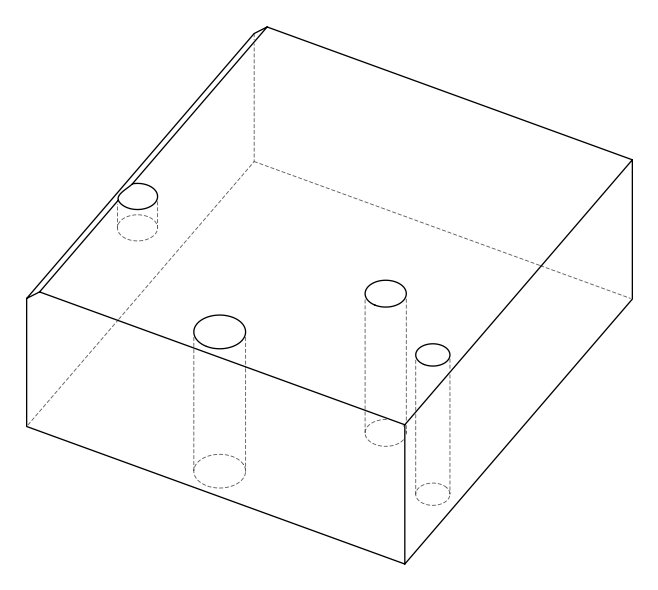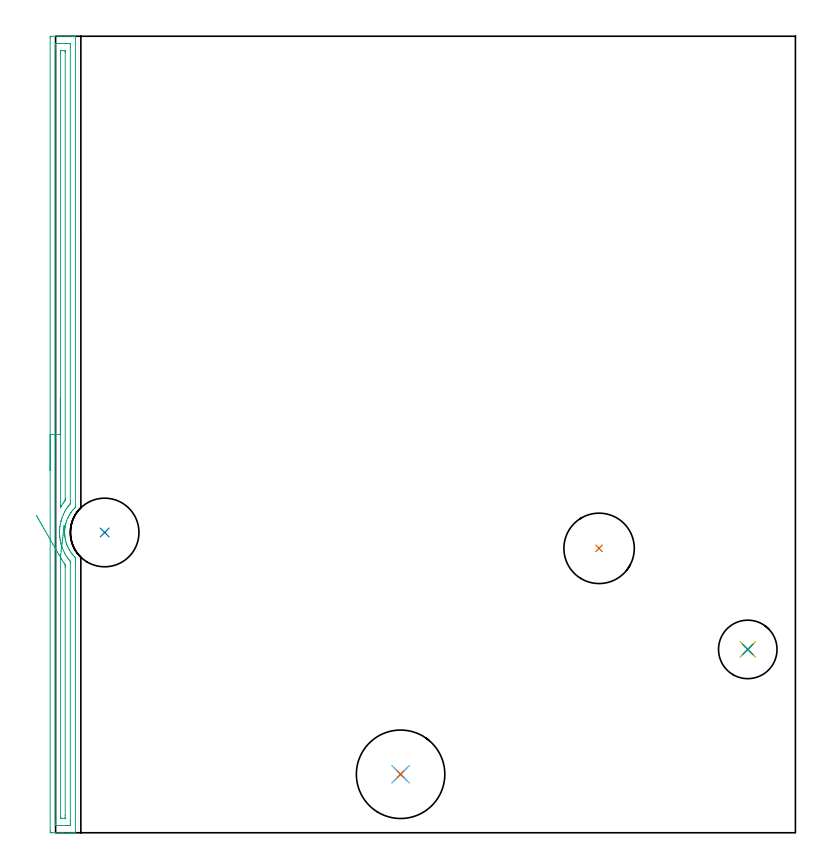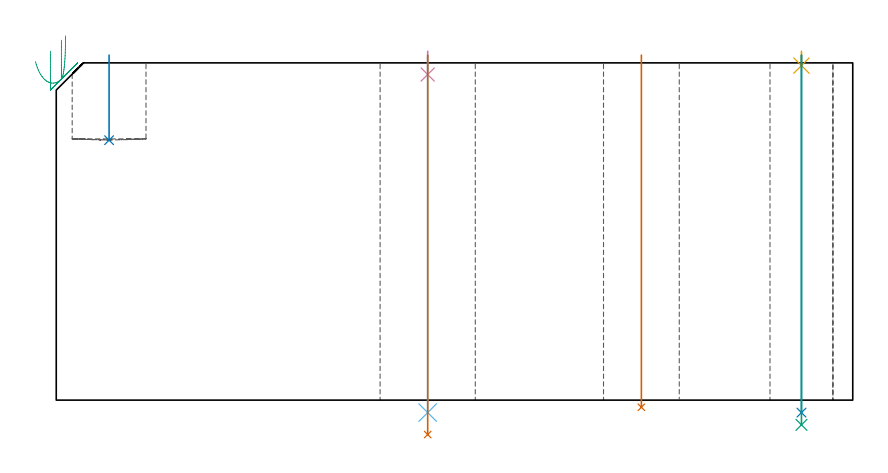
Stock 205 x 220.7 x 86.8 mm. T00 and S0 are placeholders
(PLAN: 9 operations, 7 tool changes, 7.6 min)
(1 INDEXABLE_INSERT_DRILL_THROUGH_HOLE_FROM_SOLID | STEP1HOLE | NXT0302_010 | 0.36 min | 25908 mm3)
(2 INDEXABLE_INSERT_DRILL_BLIND_HOLE_FROM_SOLID | STEP1POCKET | NXT0302_009 | 0.09 min | 5576 mm3)
(3 AREA_MILL | FG_CHAMFER_SURFACE | UGT0205_001 | 5.53 min | 5377 mm3)
(4 SPOT_DRILL | STEP1HOLE_1 | NXT0321_9005460120000 | 0.05 min | 184 mm3)
(5 SPOT_DRILL_1 | STEP1HOLE_2 | NXT0321_9005460120000 | 0.03 min | 2 mm3)
(6 DRILL_THROUGH_HOLE_INTO_CENTER | STEP1HOLE_1 | NXT0301_065 | 0.37 min | 5880 mm3)
(7 DRILL_TO_ENLARGE_THROUGH_HOLE | STEP1HOLE_1 | UGT0301_058 | 0.39 min | 34841 mm3)
(8 DRILL_THROUGH_HOLE_INTO_CENTER_1 | STEP1HOLE_2 | NXT0301_065 | 0.37 min | 6011 mm3)
(9 DRILL_TO_ENLARGE_THROUGH_HOLE_1 | STEP1HOLE_2 | UGT0301_286 | 0.38 min | 11866 mm3)
(TOOL NXT0302_010 | Index. Insert Drill 19.5mm [880-D1950L25-05] | D19.5 PA176 FL98 Z2)
(TOOL NXT0302_009 | Index. Insert Drill 19mm [880-D1900L25-05] | D19 PA176 FL95 Z2)
(TOOL UGT0205_001 | Chamfer Mill 20 x 3 x 45 deg. | D20 FL50 Z2)
(TOOL NXT0321_9005460120000 | NC Spot Drill, 142deg, 12mm, Carbide, Uncoated | D12 PA142 FL30 Z2)
(TOOL NXT0301_065 | Carbide Drill 9.4mm [860.1-0940-075A1-MM 2214] | D9.4 PA140 FL98 Z2)
(TOOL UGT0301_058 | Twist Drill 24.5 mm | D24.5 PA118 FL160 Z2)
(TOOL UGT0301_286 | Twist Drill 16.2 mm | D16.2 PA118 FL125 Z2)
(OP 1 INDEXABLE_INSERT_DRILL_THROUGH_HOLE_FROM_SOLID)
G17 G21 G94 G90
T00 M6
G54
G17 G0 G90 X150.6 Y78.8 S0 M3
G43 Z96.8 H1
G94 G81 G98 Z-1.84 F250. R88.8
G80
M5
M2
(OP 2 INDEXABLE_INSERT_DRILL_BLIND_HOLE_FROM_SOLID)
G17 G21 G94 G90
T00 M6
G54
G17 G0 G90 X13.6 Y83.2 S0 M3
G43 Z96.8 H1
G94 G81 G98 Z66.9 F250. R88.8
G80
M5
M2
(OP 3 AREA_MILL)
G17 G21 G94 G90
T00 M6
G54
G17 G0 G90 X-1.5 Y100.35 S1061 M3
G43 Z96.8 H0
Z89.8
G94 G1 Y100.388 Z88.928 F250.
Y100.502 Z88.064
Y100.691 Z87.212
Y100.953 Z86.38
Y101.287 Z85.574
Y101.69 Z84.8
Y102.158 Z84.064
Y102.69 Z83.372
Y103.279 Z82.729
Y103.922 Z82.14
Y104.614 Z81.609
Y105.35 Z81.14
Y106.124 Z80.737
Y106.93 Z80.403
Y107.762 Z80.141
Y108.614 Z79.952
Y109.478 Z79.838
Y110.35 Z79.8
X-1.499 Y220.097 Z79.801
X-1.496 Y220.521 Z79.802
X-1.491 Y220.69 Z79.805
X-1.078 Y220.7 Z80.219
X1.56 Z82.855
X3.011 Z84.307
X4.198 Z85.493
X4.816 Z86.115
X5.204 Z86.503
X5.462 Y220.694 Z86.761
X5.493 Y220.69 Z86.792
X5.5 Y220.543 Z86.8
Y90.72
X5.498 Y90.176 Z86.787
X5.338 Y90.008 Z86.633
X5.178 Y89.845 Z86.475
X5.163 Y89.828 Z86.46
X4.81 Y89.436 Z86.11
X4.422 Y88.953 Z85.719
X4.312 Y88.799 Z85.61
X4.174 Y88.604 Z85.471
X4.099 Y88.49 Z85.395
X3.939 Y88.247 Z85.235
X3.828 Y88.062 Z85.125
X3.668 Y87.767 Z84.967
X3.588 Y87.619 Z84.886
X3.48 Y87.397 Z84.779
X3.372 Y87.17 Z84.668
X3.064 Y86.431 Z84.363
X3.011 Y86.279 Z84.31
X2.876 Y85.834 Z84.175
X2.832 Y85.669 Z84.131
X2.759 Y85.387 Z84.056
X2.665 Y84.942 Z83.965
X2.6 Y84.537 Z83.899
X2.594 Y84.496 Z83.892
X2.544 Y84.05 Z83.842
X2.539 Y83.963 Z83.834
X2.53 Y83.834 Z83.826
X2.517 Y83.604 Z83.808
X2.516 Y83.509 Z83.802
X2.503 Y83.158 Z83.798
X2.509 Y83.017 Z83.8
X2.52 Y82.713 Z83.815
X2.522 Y82.69 Z83.816
X2.525 Y82.634 Z83.822
X2.549 Y82.356 Z83.839
X2.555 Y82.266 Z83.846
X2.586 Y82.01 Z83.878
X2.609 Y81.821 Z83.902
X2.682 Y81.375 Z83.982
X2.78 Y80.93 Z84.078
X2.909 Y80.459 Z84.206
X3.026 Y80.083 Z84.324
X3.04 Y80.038 Z84.338
X3.064 Y79.968 Z84.362
X3.227 Y79.555 Z84.526
X3.316 Y79.35 Z84.616
X3.406 Y79.147 Z84.704
X3.644 Y78.675 Z84.941
X3.802 Y78.386 Z85.102
X3.874 Y78.255 Z85.174
X3.937 Y78.152 Z85.237
X4.204 Y77.754 Z85.503
X4.492 Y77.352 Z85.791
X4.551 Y77.277 Z85.851
X4.643 Y77.158 Z85.943
X4.811 Y76.96 Z86.11
X5.256 Y76.472 Z86.556
X5.284 Y76.444 Z86.583
X5.301 Y76.427 Z86.601
X5.498 Y76.223 Z86.787
X5.5 Y75.552 Z86.8
Y0.003 Z86.799
X5.499 Y0.002 Z86.798
X5.483 Y0. Z86.782
X4.816 Z86.115
X4.198 Z85.493
X2.131 Z83.428
X1.56 Z82.855
X0.966 Z82.262
X-0.792 Z80.504
X-1.078 Y0.003 Z80.219
X-1.491 Y0.01 Z79.805
X-1.496 Y0.179 Z79.802
X-1.499 Y0.603 Z79.801
X-1.5 Y110.35 Z79.8
X-0.086 Z81.214
Y217.421
X-0.085 Y218.197 Z81.215
X-0.083 Y218.313 Z81.217
X-0.075 Y218.69 Z81.225
X0.302 Y218.697 Z81.602
X0.681 Y218.699 Z81.981
X1.179 Y218.7 Z82.479
X2.938 Z84.238
X3.319 Y218.699 Z84.619
X3.82 Y218.696 Z85.12
X4.003 Y218.69 Z85.303
X4.079 Y218.662 Z85.379
X4.084 Y218.429 Z85.384
X4.085 Y218.313 Z85.385
X4.086 Y217.535 Z85.386
X4.085 Y91.727 Z85.385
X4.079 Y91.18 Z85.379
X4.055 Y91.149 Z85.355
X4.008 Y91.089 Z85.308
X3.929 Y90.994 Z85.229
X3.705 Y90.72 Z85.005
X3.535 Y90.502 Z84.835
X3.319 Y90.215 Z84.619
X3.16 Y89.989 Z84.46
X3.052 Y89.828 Z84.352
X2.813 Y89.449 Z84.113
X2.52 Y88.936 Z83.82
X2.502 Y88.904 Z83.802
X2.491 Y88.884 Z83.791
X2.44 Y88.782 Z83.74
X2.204 Y88.283 Z83.504
X2.101 Y88.044 Z83.401
X1.941 Y87.658 Z83.241
X1.744 Y87.151 Z83.044
X1.715 Y87.073 Z83.015
X1.696 Y87.014 Z82.996
X1.56 Y86.564 Z82.86
X1.497 Y86.323 Z82.797
X1.481 Y86.259 Z82.781
X1.334 Y85.596 Z82.634
X1.29 Y85.367 Z82.59
X1.206 Y84.834 Z82.506
X1.166 Y84.475 Z82.466
X1.127 Y84.022 Z82.427
X1.103 Y83.582 Z82.403
X1.093 Y83.164 Z82.393
X1.109 Y82.69 Z82.409
X1.139 Y82.226 Z82.439
X1.18 Y81.798 Z82.48
X1.262 Y81.208 Z82.562
X1.315 Y80.906 Z82.615
X1.498 Y80.077 Z82.798
X1.514 Y80.013 Z82.814
X1.56 Y79.846 Z82.86
X1.789 Y79.121 Z83.089
X1.932 Y78.744 Z83.232
X2.152 Y78.229 Z83.452
X2.44 Y77.63 Z83.74
X2.593 Y77.337 Z83.893
X2.783 Y76.988 Z84.083
X3.142 Y76.444 Z84.442
X3.319 Y76.19 Z84.619
X3.587 Y75.826 Z84.887
X3.802 Y75.552 Z85.102
X4.03 Y75.272 Z85.33
X4.079 Y75.207 Z85.379
X4.08 Y75.162 Z85.38
X4.085 Y74.775 Z85.385
X4.086 Y3.279 Z85.386
X4.084 Y2.503 Z85.384
X4.083 Y2.387 Z85.383
X4.075 Y2.01 Z85.375
X3.698 Y2.003 Z84.998
X3.319 Y2.001 Z84.619
X2.821 Y2. Z84.121
X1.062 Z82.362
X0.681 Y2.001 Z81.981
X0.18 Y2.004 Z81.48
X-0.003 Y2.01 Z81.297
X-0.079 Y2.038 Z81.221
X-0.084 Y2.271 Z81.216
X-0.085 Y2.387 Z81.215
X-0.086 Y3.165 Z81.214
Y110.35
X1.329 Z82.629
Y215.871
X1.333 Y216.528 Z82.633
X1.335 Y216.645 Z82.635
X1.341 Y216.691 Z82.641
X1.395 Y216.696 Z82.695
X1.56 Y216.698 Z82.86
X2.271 Y216.7 Z83.571
X2.44 Y216.698 Z83.74
X2.609 Y216.693 Z83.909
X2.655 Y216.69 Z83.955
X2.665 Y216.683 Z83.965
X2.667 Y216.668 Z83.967
X2.67 Y216.607 Z83.97
X2.671 Y216.528 Z83.971
Y216.293
Y92.505
X2.67 Y92.271 Z83.97
X2.668 Y92.192 Z83.968
X2.665 Y92.132 Z83.965
X2.645 Y92.084 Z83.945
X2.44 Y91.802 Z83.74
X2.361 Y91.693 Z83.661
X2.304 Y91.613 Z83.604
X2.003 Y91.164 Z83.303
X1.719 Y90.72 Z83.019
X1.659 Y90.62 Z82.959
X1.56 Y90.449 Z82.86
X1.336 Y90.056 Z82.636
X1.332 Y90.06 Z82.632
X1.33 Y90.061 Z82.63
X1.329 Y90.72 Z82.629
Y90.956
Y110.35
Y111.222 Z82.667
Y112.086 Z82.78
Y112.938 Z82.969
Y113.77 Z83.232
Y114.576 Z83.565
Y115.35 Z83.968
Y116.086 Z84.437
Y116.778 Z84.968
Y117.421 Z85.557
Y118.01 Z86.201
Y118.542 Z86.893
Y119.01 Z87.629
Y119.413 Z88.402
Y119.747 Z89.208
Y120.009 Z90.04
Y120.198 Z90.892
Y120.312 Z91.757
Y120.35 Z92.629
G0 X-5.349 Y87.965 Z87.125
G1 X-5.138 Y87.598 Z86.363
X-4.895 Y87.175 Z85.639
X-4.621 Y86.699 Z84.961
X-4.319 Y86.174 Z84.334
X-3.99 Y85.603 Z83.762
X-3.638 Y84.991 Z83.249
X-3.265 Y84.343 Z82.8
X-2.874 Y83.663 Z82.417
X-2.468 Y82.957 Z82.105
X-2.05 Y82.231 Z81.865
X-1.623 Y81.488 Z81.698
X-1.19 Y80.736 Z81.607
X-0.755 Y79.98 Z81.592
X-0.321 Y79.226 Z81.653
X0.109 Y78.479 Z81.79
X0.531 Y77.745 Z82.001
X0.942 Y77.031 Z82.285
X1.34 Y76.34 Z82.64
X1.379 Y76.272 Z82.679
X1.56 Y75.958 Z82.86
X1.802 Y75.552 Z83.102
X2.276 Y74.826 Z83.576
X2.44 Y74.598 Z83.74
X2.625 Y74.337 Z83.925
X2.664 Y74.281 Z83.964
X2.668 Y74.159 Z83.968
X2.67 Y74.003 Z83.97
X2.671 Y73.768 Z83.971
Y73.532
Y4.829
X2.666 Y4.172 Z83.966
X2.664 Y4.055 Z83.964
X2.659 Y4.009 Z83.959
X2.605 Y4.004 Z83.905
X2.44 Y4.002 Z83.74
X1.729 Y4. Z83.029
X1.56 Y4.002 Z82.86
X1.391 Y4.007 Z82.691
X1.345 Y4.01 Z82.645
X1.335 Y4.017 Z82.635
X1.333 Y4.032 Z82.633
X1.33 Y4.093 Z82.63
X1.329 Y4.172 Z82.629
Y4.407
Y75.787
X1.33 Y76.023 Z82.63
X1.332 Y76.179 Z82.632
X1.335 Y76.304 Z82.635
X1.34 Y76.34 Z82.64
X1.441 Y77.195 Z82.78
X1.541 Y78.035 Z82.994
X1.638 Y78.853 Z83.281
X1.732 Y79.643 Z83.639
X1.822 Y80.399 Z84.065
X1.907 Y81.115 Z84.556
X1.986 Y81.786 Z85.107
X2.06 Y82.407 Z85.716
X2.127 Y82.973 Z86.376
X2.187 Y83.479 Z87.084
X2.24 Y83.923 Z87.834
X2.284 Y84.299 Z88.619
X2.321 Y84.607 Z89.435
X2.349 Y84.842 Z90.274
X2.368 Y85.004 Z91.131
X2.378 Y85.092 Z91.999
X2.38 Y85.103 Z92.872
X2.372 Y85.04 Z93.742
G0 Z96.8
M5
M2
(OP 4 SPOT_DRILL)
G17 G21 G94 G90
T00 M6
G54
G17 G0 G90 X95.6 Y16.2 S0 M3
G43 Z96.8 H0
G94 G81 G98 Z83.8 F250. R89.8
G80
M5
M2
(OP 5 SPOT_DRILL_1)
G17 G21 G94 G90
T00 M6
G54
G17 G0 G90 X191.8 Y50.8 S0 M3
G43 Z96.8 H0
G94 G81 G98 Z86.103 F250. R89.8
G80
M5
M2
(OP 6 DRILL_THROUGH_HOLE_INTO_CENTER)
G17 G21 G94 G90
T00 M6
G54
G17 G0 G90 X95.6 Y16.2 S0 M3
G43 Z96.8 H1
G94 G73 G98 Z-3.211 F250. Q9.001 R88.8
G80
M5
M2
(OP 7 DRILL_TO_ENLARGE_THROUGH_HOLE)
G17 G21 G94 G90
T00 M6
G54
G17 G0 G90 X95.6 Y16.2 S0 M3
G43 Z96.8 H0
G94 G73 G98 Z-8.861 F250. Q23.915 R88.8
G80
M5
M2
(OP 8 DRILL_THROUGH_HOLE_INTO_CENTER_1)
G17 G21 G94 G90
T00 M6
G54
G17 G0 G90 X191.8 Y50.8 S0 M3
G43 Z96.8 H1
G94 G73 G98 Z-3.211 F250. Q9.001 R88.8
G80
M5
M2
(OP 9 DRILL_TO_ENLARGE_THROUGH_HOLE_1)
G17 G21 G94 G90
T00 M6
G54
G17 G0 G90 X191.8 Y50.8 S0 M3
G43 Z96.8 H0
G94 G73 G98 Z-6.367 F250. Q15.528 R88.8
G80
M5
M2
